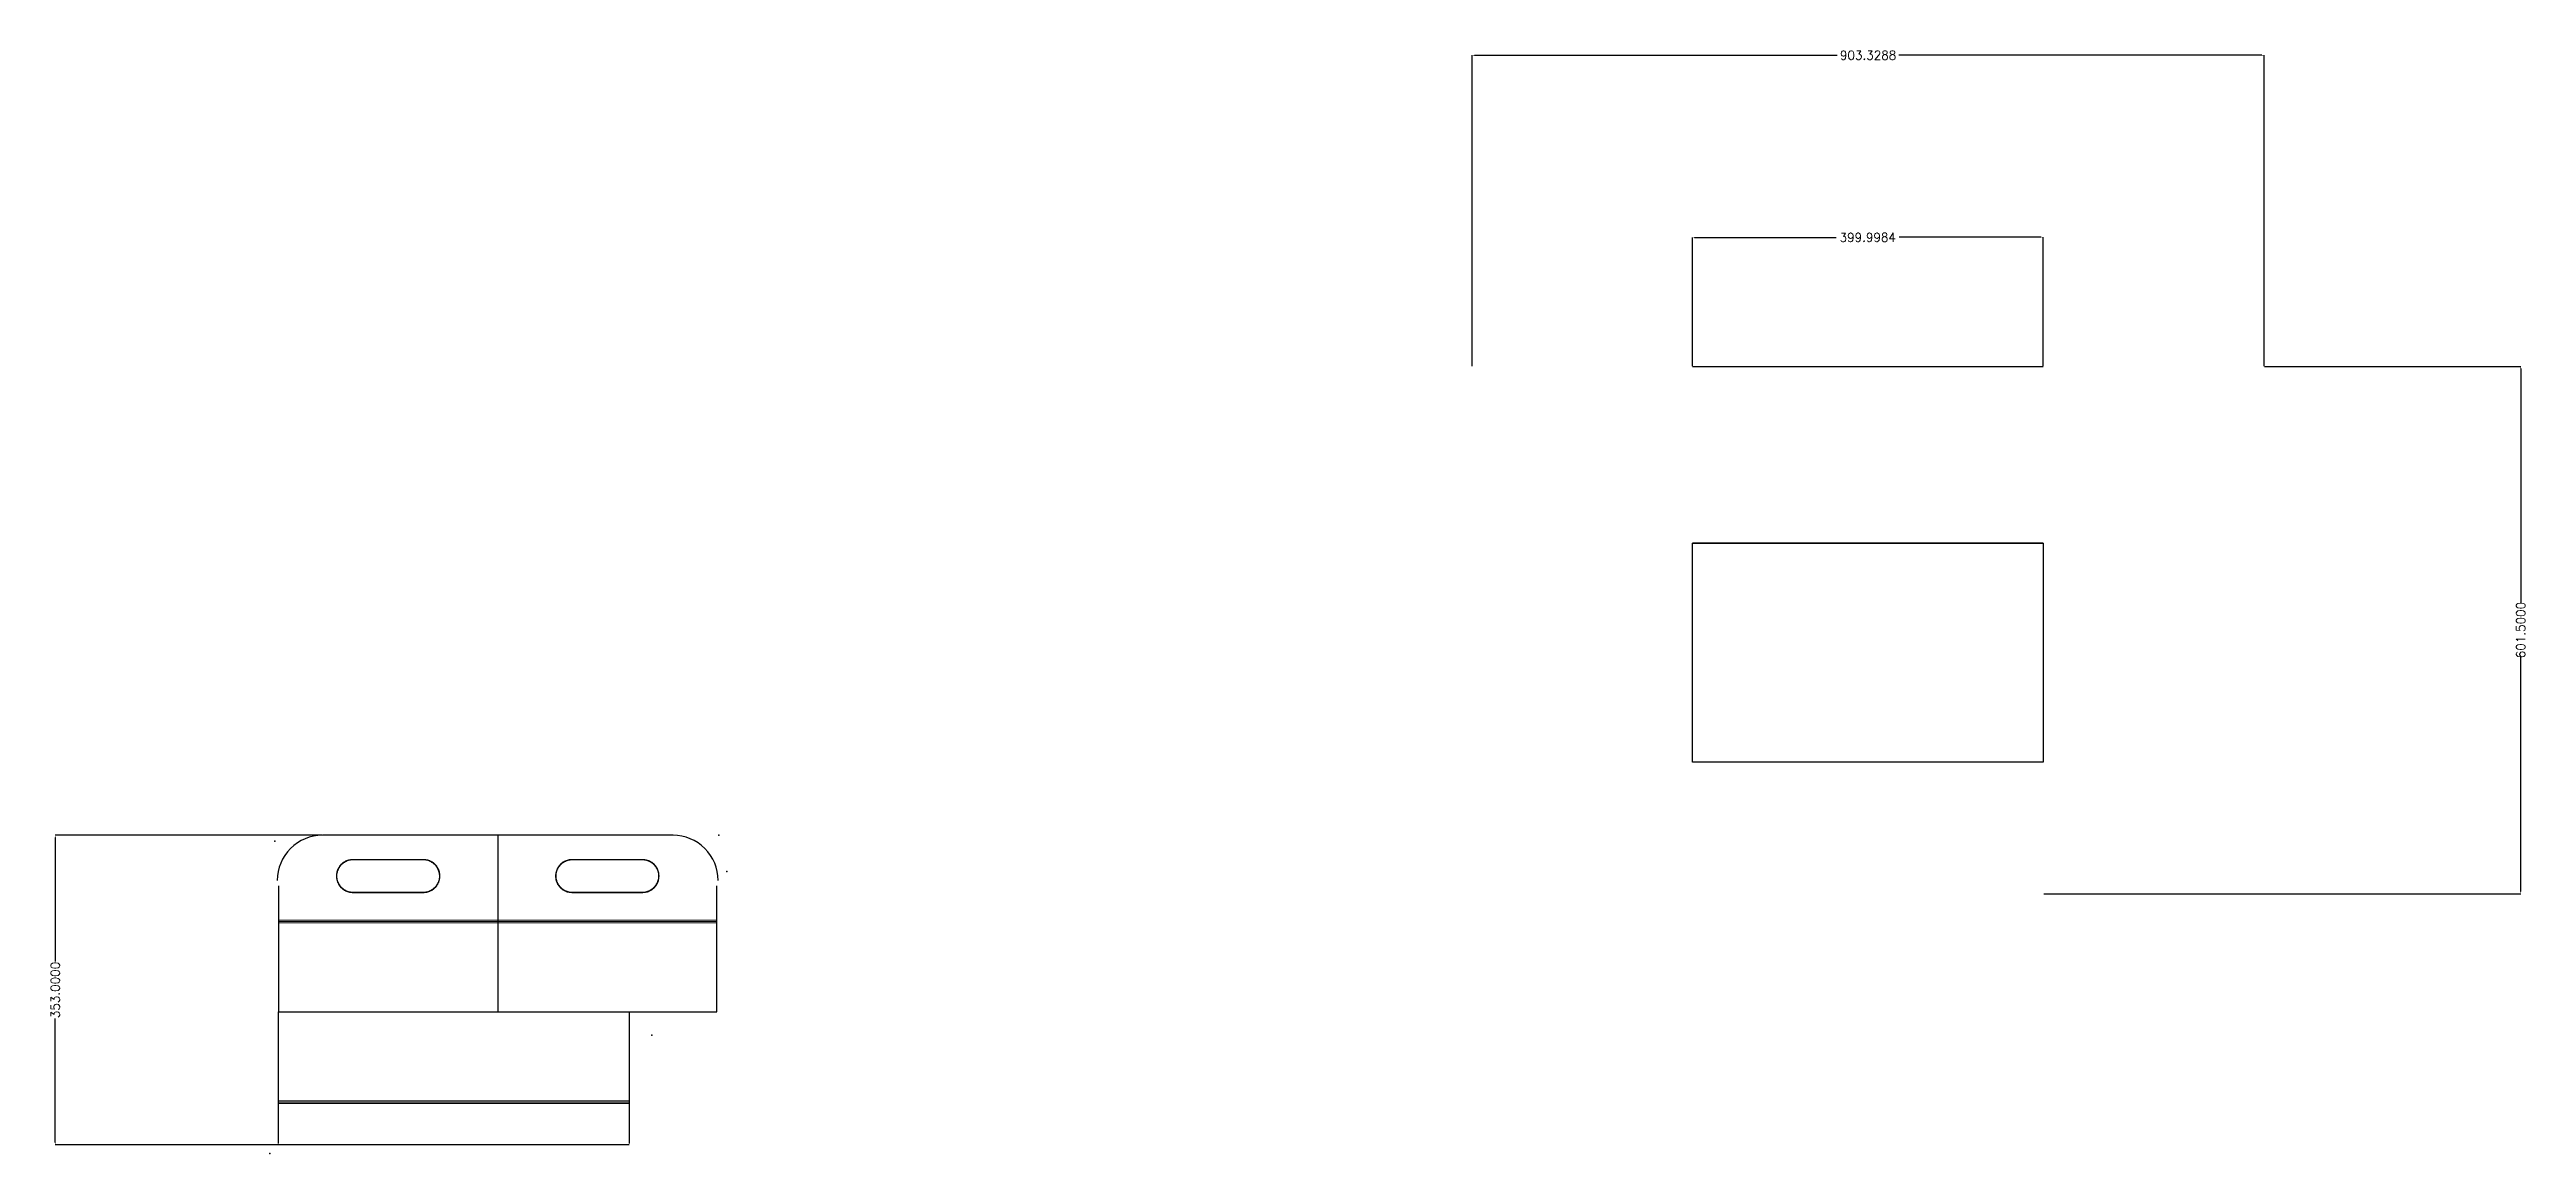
# Model space of a CAD drawing. Header units: millimetres. Extents: x -1714 to 1112, y -605 to 654.
import ezdxf

# ---------------------------------------------------------------- set-up
doc = ezdxf.new("R2010")
doc.units = ezdxf.units.MM
for name, color, linetype in [('BOT_Full_CutOut_45', 3, 'Continuous'), ('TOP_Drill', 7, 'Continuous'), ('TOP_Full_CutOut_45', 5, 'Continuous'), ('TOP_Full_CutOut_90', 7, 'Continuous')]:
    doc.layers.add(name, color=color, linetype=linetype)
for name, color, linetype, lineweight in [('DIMENSION', 3, 'Continuous', 25), ('TOP_Full_CutOut_90_1', 7, 'Continuous', 18), ('TOP_Full_CutOut_90_2', 7, 'Continuous', 18), ('TOP_Full_CutOut_90_3', 7, 'Continuous', 18)]:
    doc.layers.add(name, color=color, linetype=linetype, lineweight=lineweight)
doc.styles.get("Standard").update_dxf_attribs({"font": 'txt.shx'})
doc.dimstyles.get("Standard").update_dxf_attribs({"dimscale": 100, "dimtxt": 10, "dimasz": 2.5, "dimexe": 0, "dimexo": 0.5, "dimgap": 1, "dimtad": 0, "dimtoh": 1, "dimdec": 4, "dimzin": 0, "dimdsep": 46, "dimtxsty": 'Standard', "dimcen": 2.5, "dimadec": 0, "dimazin": 0, "dimtfac": 1, "dimtdec": 4, "dimtofl": 0, "dimtmove": 0, "dimatfit": 3, "dimfxl": 1, "dimtolj": 1, "dimtzin": 0, "dimarcsym": 0})

# ---------------------------------------------------------------- blocks, each defined once
blk = doc.blocks.new('*D23')
at = {"layer": 'Defpoints', "color": 0}
for p in [(812.320895, 647.8332), (-91.007903, 292.8332), (812.320895, 292.8332)]:
    blk.add_point(p, dxfattribs=at)
at = {"layer": 'DIMENSION', "color": 0, "lineweight": -2}
for p, q in [((-91.007903, 293.3332), (-91.007903, 647.8332)), ((-88.507903, 647.8332), (325.489829, 647.8332)), ((809.820895, 647.8332), (395.823163, 647.8332)), ((812.320895, 293.3332), (812.320895, 647.8332))]:
    blk.add_line(p, q, dxfattribs=at)
at = {"layer": 'DIMENSION', "color": 0}
for points in [[(-88.507903, 648.249867), (-88.507903, 647.416533), (-91.007903, 647.8332)], [(809.820895, 647.416533), (809.820895, 648.249867), (812.320895, 647.8332)]]:
    blk.add_solid(points, dxfattribs=at)
at = {"layer": 'DIMENSION', "color": 0, "insert": (360.656496, 647.8332), "char_height": 10, "attachment_point": 5}
blk.add_mtext('\\A1;903.3288', dxfattribs=at)
blk = doc.blocks.new('*D27')
at = {"layer": 'Defpoints', "color": 0}
for p in [(812.320895, 292.8332), (560.492097, -308.6668), (1105.111113, -308.6668)]:
    blk.add_point(p, dxfattribs=at)
at = {"layer": 'DIMENSION', "color": 0, "lineweight": -2}
for p, q in [((812.820895, 292.8332), (1105.111113, 292.8332)), ((1105.111113, 290.3332), (1105.111113, 23.0832)), ((1105.111113, -306.1668), (1105.111113, -38.9168)), ((560.992097, -308.6668), (1105.111113, -308.6668))]:
    blk.add_line(p, q, dxfattribs=at)
at = {"layer": 'DIMENSION', "color": 0}
for points in [[(1105.52778, 290.3332), (1104.694446, 290.3332), (1105.111113, 292.8332)], [(1104.694446, -306.1668), (1105.52778, -306.1668), (1105.111113, -308.6668)]]:
    blk.add_solid(points, dxfattribs=at)
at = {"layer": 'DIMENSION', "color": 0, "insert": (1105.111113, -7.9168), "char_height": 10, "attachment_point": 5, "rotation": 90}
blk.add_mtext('\\A1;601.5000', dxfattribs=at)
blk = doc.blocks.new('*D37')
at = {"layer": 'Defpoints', "color": 0}
for p in [(560.252512, 440.451631), (160.492097, 292.8332), (560.491053, 292.8332)]:
    blk.add_point(p, dxfattribs=at)
at = {"layer": 'DIMENSION', "color": 0, "lineweight": -2}
for p, q in [((160.491289, 293.333199), (160.2546, 439.805262)), ((162.754597, 439.809302), (324.253603, 440.070273)), ((557.752515, 440.447591), (396.253509, 440.18662)), ((560.490245, 293.333199), (560.252512, 440.451631))]:
    blk.add_line(p, q, dxfattribs=at)
at = {"layer": 'DIMENSION', "color": 0}
for points in [[(162.753924, 440.225968), (162.75527, 439.392635), (160.2546, 439.805262)], [(557.753188, 440.030925), (557.751842, 440.864257), (560.252512, 440.451631)]]:
    blk.add_solid(points, dxfattribs=at)
at = {"layer": 'DIMENSION', "color": 0, "insert": (360.253556, 440.128446), "char_height": 10, "attachment_point": 5, "rotation": 0.092586}
blk.add_mtext('\\A1;399.9984', dxfattribs=at)
blk = doc.blocks.new('*D66')
at = {"layer": 'Defpoints', "color": 0}
for p in [(-1402.623185, -242.001259), (-1707.337607, -595.001259), (-1384.272827, -595.001259)]:
    blk.add_point(p, dxfattribs=at)
at = {"layer": 'DIMENSION', "color": 0, "lineweight": -2}
for p, q in [((-1403.123185, -242.001259), (-1707.337607, -242.001259)), ((-1707.337607, -244.501259), (-1707.337607, -385.834592)), ((-1707.337607, -592.501259), (-1707.337607, -451.167926)), ((-1384.772827, -595.001259), (-1707.337607, -595.001259))]:
    blk.add_line(p, q, dxfattribs=at)
at = {"layer": 'DIMENSION', "color": 0}
for points in [[(-1706.92094, -244.501259), (-1707.754274, -244.501259), (-1707.337607, -242.001259)], [(-1707.754274, -592.501259), (-1706.92094, -592.501259), (-1707.337607, -595.001259)]]:
    blk.add_solid(points, dxfattribs=at)
at = {"layer": 'DIMENSION', "color": 0, "insert": (-1707.337607, -418.501259), "char_height": 10, "attachment_point": 5, "rotation": 90}
blk.add_mtext('\\A1;353.0000', dxfattribs=at)

msp = doc.modelspace()

# ---------------------------------------------------------------- linework, layer by layer
msp.add_lwpolyline([(-951.123108, -293.501259, 0.414214), (-1002.623108, -242.001259), (-1202.623108, -242.001259), (-1402.623108, -242.001259, 0.414214), (-1454.123108, -293.501259)], format="xyb")
at = {"layer": 'BOT_Full_CutOut_45'}
for points in [[(-1202.623108, -242.001259), (-1202.623108, -443.501259), (-952.623108, -443.501259), (-952.623108, -299.501259)], [(-1452.623108, -299.501259), (-1452.623108, -443.501259), (-1202.623108, -443.501259)], [(-1452.623108, -593.501259), (-1452.623108, -443.501259), (-1052.623108, -443.501259), (-1052.623108, -593.501259)]]:
    msp.add_lwpolyline(points, dxfattribs=at)
at = {"layer": 'TOP_Drill'}
for p in [(-1456.830319, -248.891024), (-950.419989, -242.001259), (-941.123108, -283.501259), (-1026.735518, -469.998069), (-1462.623108, -605.001259)]:
    msp.add_point(p, dxfattribs=at)
at = {"layer": 'TOP_Full_CutOut_45'}
msp.add_line((560.492097, 91.3332), (160.492097, 91.3332), dxfattribs=at)
msp.add_lwpolyline([(560.492097, -158.6668), (160.492097, -158.6668), (160.492097, 91.3332), (560.492097, 91.3332), (560.492097, -158.6668)], dxfattribs=at)
at = {"layer": 'TOP_Full_CutOut_90'}
for p, q in [((160.492097, 292.8332), (560.492097, 292.8332)), ((-1052.623108, -595.001259), (-1452.623108, -595.001259))]:
    msp.add_line(p, q, dxfattribs=at)
at = {"layer": 'TOP_Full_CutOut_90_1'}
for points in [[(-1368.2042, -306.991945), (-1368.78472, -306.964569), (-1369.364093, -306.918971), (-1369.941749, -306.855197), (-1370.517116, -306.773311), (-1371.089627, -306.673392), (-1371.658717, -306.555539), (-1372.223824, -306.419868), (-1372.784391, -306.266515), (-1373.339864, -306.095629), (-1373.889696, -305.907379), (-1374.433343, -305.701952), (-1374.97027, -305.47955), (-1375.499945, -305.240392), (-1376.021847, -304.984715), (-1376.535461, -304.712771), (-1377.040279, -304.424828), (-1377.535804, -304.12117), (-1378.021546, -303.802097), (-1378.497026, -303.467924), (-1378.961775, -303.118981), (-1379.415333, -302.755612), (-1379.857255, -302.378176), (-1380.287102, -301.987044), (-1380.704452, -301.582604), (-1381.108892, -301.165254), (-1381.500024, -300.735407), (-1381.87746, -300.293486), (-1382.240829, -299.839927), (-1382.589772, -299.375178), (-1382.923945, -298.899698), (-1383.243018, -298.413956), (-1383.546676, -297.918432), (-1383.834619, -297.413614), (-1384.106564, -296.9), (-1384.362241, -296.378098), (-1384.601399, -295.848422), (-1384.823801, -295.311496), (-1385.029228, -294.767849), (-1385.217478, -294.218017), (-1385.388364, -293.662544), (-1385.541717, -293.101977), (-1385.677388, -292.536869), (-1385.795241, -291.967779), (-1385.89516, -291.395268), (-1385.977047, -290.819901), (-1386.04082, -290.242246), (-1386.086418, -289.662873), (-1386.113795, -289.082353), (-1386.122923, -288.50126), (-1386.113795, -287.920166), (-1386.086418, -287.339647), (-1386.04082, -286.760273), (-1385.977047, -286.182618), (-1385.89516, -285.607251), (-1385.795241, -285.03474), (-1385.677388, -284.46565), (-1385.541718, -283.900543), (-1385.388364, -283.339976), (-1385.217478, -282.784502), (-1385.029229, -282.234671), (-1384.823801, -281.691023), (-1384.601399, -281.154097), (-1384.362242, -280.624421), (-1384.106564, -280.102519), (-1383.83462, -279.588906), (-1383.546677, -279.084087), (-1383.243019, -278.588563), (-1382.923946, -278.102821), (-1382.589773, -277.627341), (-1382.24083, -277.162592), (-1381.877461, -276.709033), (-1381.500025, -276.267112), (-1381.108893, -275.837264), (-1380.704453, -275.419915), (-1380.287103, -275.015474), (-1379.857256, -274.624343), (-1379.415334, -274.246907), (-1378.961776, -273.883538), (-1378.497027, -273.534594), (-1378.021547, -273.200422), (-1377.535805, -272.881349), (-1377.040281, -272.577691), (-1376.535462, -272.289748), (-1376.021849, -272.017803), (-1375.499947, -271.762126), (-1374.970271, -271.522968), (-1374.433345, -271.300566), (-1373.889697, -271.095139), (-1373.339866, -270.906889), (-1372.784392, -270.736004), (-1372.223825, -270.58265), (-1371.658718, -270.446979), (-1371.089628, -270.329127), (-1370.517117, -270.229207), (-1369.94175, -270.147321), (-1369.364095, -270.083547), (-1368.784721, -270.037949), (-1368.204202, -270.010573), (-1367.611327, -270.001259), (-1287.63489, -270.001259), (-1287.042015, -270.010573), (-1286.461495, -270.037949), (-1285.882122, -270.083547), (-1285.304467, -270.147321), (-1284.7291, -270.229207), (-1284.156589, -270.329127), (-1283.587499, -270.446979), (-1283.022391, -270.58265), (-1282.461824, -270.736004), (-1281.906351, -270.906889), (-1281.356519, -271.095139), (-1280.812872, -271.300566), (-1280.275946, -271.522968), (-1279.74627, -271.762126), (-1279.224368, -272.017803), (-1278.710754, -272.289748), (-1278.205936, -272.577691), (-1277.710412, -272.881349), (-1277.22467, -273.200422), (-1276.74919, -273.534594), (-1276.284441, -273.883538), (-1275.830882, -274.246907), (-1275.388961, -274.624343), (-1274.959113, -275.015474), (-1274.541763, -275.419915), (-1274.137323, -275.837264), (-1273.746192, -276.267112), (-1273.368756, -276.709033), (-1273.005387, -277.162592), (-1272.656443, -277.627341), (-1272.322271, -278.102821), (-1272.003198, -278.588563), (-1271.69954, -279.084087), (-1271.411597, -279.588906), (-1271.139652, -280.102519), (-1270.883975, -280.624421), (-1270.644817, -281.154097), (-1270.422415, -281.691023), (-1270.216988, -282.234671), (-1270.028739, -282.784502), (-1269.857853, -283.339976), (-1269.704499, -283.900543), (-1269.568829, -284.46565), (-1269.450976, -285.03474), (-1269.351057, -285.607251), (-1269.26917, -286.182618), (-1269.205396, -286.760273), (-1269.159799, -287.339647), (-1269.132422, -287.920166), (-1269.123293, -288.50126), (-1269.132422, -289.082353), (-1269.159799, -289.662873), (-1269.205396, -290.242246), (-1269.26917, -290.819901), (-1269.351057, -291.395268), (-1269.450976, -291.967779), (-1269.568829, -292.536869), (-1269.704499, -293.101977), (-1269.857853, -293.662544), (-1270.028739, -294.218017), (-1270.216989, -294.767849), (-1270.422416, -295.311496), (-1270.644818, -295.848422), (-1270.883976, -296.378098), (-1271.139653, -296.9), (-1271.411597, -297.413614), (-1271.699541, -297.918432), (-1272.003198, -298.413956), (-1272.322271, -298.899698), (-1272.656444, -299.375178), (-1273.005387, -299.839927), (-1273.368757, -300.293486), (-1273.746193, -300.735407), (-1274.137324, -301.165254), (-1274.541764, -301.582604), (-1274.959114, -301.987044), (-1275.388962, -302.378176), (-1275.830883, -302.755612), (-1276.284442, -303.118981), (-1276.749191, -303.467924), (-1277.224671, -303.802097), (-1277.710413, -304.12117), (-1278.205937, -304.424828), (-1278.710756, -304.712771), (-1279.224369, -304.984715), (-1279.746271, -305.240392), (-1280.275947, -305.47955), (-1280.812873, -305.701952), (-1281.356521, -305.907379), (-1281.906352, -306.095629), (-1282.461826, -306.266515), (-1283.022393, -306.419868), (-1283.5875, -306.555539), (-1284.15659, -306.673392), (-1284.729101, -306.773311), (-1285.304468, -306.855197), (-1285.882123, -306.918971), (-1286.461497, -306.964569), (-1287.042016, -306.991945), (-1287.634891, -307.001259), (-1367.611326, -307.001259)], [(-1037.042016, -306.991945), (-1036.461496, -306.964568), (-1035.882123, -306.918971), (-1035.304468, -306.855197), (-1034.729101, -306.77331), (-1034.15659, -306.673391), (-1033.5875, -306.555538), (-1033.022392, -306.419868), (-1032.461825, -306.266514), (-1031.906352, -306.095628), (-1031.35652, -305.907379), (-1030.812873, -305.701952), (-1030.275947, -305.47955), (-1029.746271, -305.240392), (-1029.224369, -304.984715), (-1028.710755, -304.712771), (-1028.205937, -304.424827), (-1027.710412, -304.12117), (-1027.22467, -303.802097), (-1026.74919, -303.467924), (-1026.284442, -303.118981), (-1025.830883, -302.755612), (-1025.388962, -302.378175), (-1024.959114, -301.987044), (-1024.541764, -301.582604), (-1024.137324, -301.165254), (-1023.746193, -300.735406), (-1023.368756, -300.293485), (-1023.005387, -299.839926), (-1022.656444, -299.375178), (-1022.322271, -298.899698), (-1022.003198, -298.413956), (-1021.69954, -297.918431), (-1021.411597, -297.413613), (-1021.139653, -296.9), (-1020.883975, -296.378097), (-1020.644818, -295.848422), (-1020.422415, -295.311495), (-1020.216988, -294.767848), (-1020.028739, -294.218017), (-1019.857853, -293.662543), (-1019.704499, -293.101976), (-1019.568829, -292.536869), (-1019.450976, -291.967779), (-1019.351057, -291.395268), (-1019.26917, -290.819901), (-1019.205396, -290.242246), (-1019.159798, -289.662872), (-1019.132422, -289.082352), (-1019.123293, -288.501259), (-1019.132422, -287.920166), (-1019.159798, -287.339646), (-1019.205396, -286.760273), (-1019.26917, -286.182618), (-1019.351056, -285.607251), (-1019.450976, -285.03474), (-1019.568828, -284.46565), (-1019.704499, -283.900542), (-1019.857852, -283.339975), (-1020.028738, -282.784502), (-1020.216988, -282.23467), (-1020.422415, -281.691023), (-1020.644817, -281.154097), (-1020.883975, -280.624421), (-1021.139652, -280.102519), (-1021.411596, -279.588905), (-1021.69954, -279.084087), (-1022.003197, -278.588562), (-1022.32227, -278.10282), (-1022.656443, -277.627341), (-1023.005386, -277.162592), (-1023.368755, -276.709033), (-1023.746192, -276.267112), (-1024.137323, -275.837264), (-1024.541763, -275.419914), (-1024.959113, -275.015474), (-1025.388961, -274.624343), (-1025.830882, -274.246906), (-1026.284441, -273.883537), (-1026.749189, -273.534594), (-1027.224669, -273.200421), (-1027.710411, -272.881348), (-1028.205936, -272.57769), (-1028.710754, -272.289747), (-1029.224368, -272.017803), (-1029.74627, -271.762126), (-1030.275945, -271.522968), (-1030.812872, -271.300566), (-1031.356519, -271.095139), (-1031.906351, -270.906889), (-1032.461824, -270.736003), (-1033.022391, -270.582649), (-1033.587498, -270.446979), (-1034.156588, -270.329126), (-1034.729099, -270.229207), (-1035.304466, -270.14732), (-1035.882122, -270.083546), (-1036.461495, -270.037949), (-1037.042015, -270.010572), (-1037.634889, -270.001259), (-1117.611327, -270.001259), (-1118.204201, -270.010572), (-1118.784721, -270.037949), (-1119.364094, -270.083546), (-1119.94175, -270.14732), (-1120.517117, -270.229207), (-1121.089628, -270.329126), (-1121.658718, -270.446979), (-1122.223825, -270.582649), (-1122.784392, -270.736003), (-1123.339865, -270.906889), (-1123.889697, -271.095139), (-1124.433344, -271.300566), (-1124.970271, -271.522968), (-1125.499946, -271.762126), (-1126.021848, -272.017803), (-1126.535462, -272.289747), (-1127.04028, -272.57769), (-1127.535805, -272.881348), (-1128.021547, -273.200421), (-1128.497027, -273.534594), (-1128.961775, -273.883537), (-1129.415334, -274.246906), (-1129.857255, -274.624343), (-1130.287103, -275.015474), (-1130.704453, -275.419914), (-1131.108893, -275.837264), (-1131.500024, -276.267112), (-1131.877461, -276.709033), (-1132.24083, -277.162592), (-1132.589773, -277.627341), (-1132.923946, -278.10282), (-1133.243019, -278.588562), (-1133.546676, -279.084087), (-1133.83462, -279.588905), (-1134.106564, -280.102519), (-1134.362241, -280.624421), (-1134.601399, -281.154097), (-1134.823801, -281.691023), (-1135.029228, -282.23467), (-1135.217478, -282.784502), (-1135.388364, -283.339975), (-1135.541717, -283.900542), (-1135.677388, -284.46565), (-1135.79524, -285.03474), (-1135.89516, -285.607251), (-1135.977046, -286.182618), (-1136.04082, -286.760273), (-1136.086418, -287.339646), (-1136.113794, -287.920166), (-1136.122923, -288.501259), (-1136.113794, -289.082352), (-1136.086418, -289.662872), (-1136.04082, -290.242246), (-1135.977046, -290.819901), (-1135.895159, -291.395268), (-1135.79524, -291.967779), (-1135.677387, -292.536869), (-1135.541717, -293.101976), (-1135.388363, -293.662543), (-1135.217477, -294.218017), (-1135.029228, -294.767848), (-1134.823801, -295.311495), (-1134.601398, -295.848422), (-1134.362241, -296.378097), (-1134.106563, -296.9), (-1133.834619, -297.413613), (-1133.546676, -297.918431), (-1133.243018, -298.413956), (-1132.923945, -298.899698), (-1132.589772, -299.375178), (-1132.240829, -299.839926), (-1131.87746, -300.293485), (-1131.500023, -300.735406), (-1131.108892, -301.165254), (-1130.704452, -301.582604), (-1130.287102, -301.987044), (-1129.857254, -302.378175), (-1129.415333, -302.755612), (-1128.961774, -303.118981), (-1128.497025, -303.467924), (-1128.021546, -303.802097), (-1127.535804, -304.12117), (-1127.040279, -304.424827), (-1126.535461, -304.712771), (-1126.021847, -304.984715), (-1125.499945, -305.240392), (-1124.970269, -305.47955), (-1124.433343, -305.701952), (-1123.889696, -305.907379), (-1123.339864, -306.095628), (-1122.784391, -306.266514), (-1122.223824, -306.419868), (-1121.658716, -306.555538), (-1121.089626, -306.673391), (-1120.517115, -306.77331), (-1119.941748, -306.855197), (-1119.364093, -306.918971), (-1118.78472, -306.964568), (-1118.2042, -306.991945), (-1117.611325, -307.001259), (-1037.634891, -307.001259)]]:
    msp.add_lwpolyline(points, close=True, dxfattribs=at)
at = {"layer": 'TOP_Full_CutOut_90_2'}
for points in [[(-1368.219907, -307.49176), (-1368.816119, -307.463644), (-1369.411153, -307.416814), (-1370.004423, -307.351316), (-1370.595343, -307.267216), (-1371.183329, -307.164596), (-1371.767802, -307.043557), (-1372.348184, -306.90422), (-1372.923904, -306.746721), (-1373.494392, -306.571216), (-1374.059086, -306.377878), (-1374.617428, -306.166898), (-1375.168868, -305.938484), (-1375.712861, -305.692862), (-1376.248871, -305.430274), (-1376.776368, -305.150978), (-1377.294831, -304.855252), (-1377.80375, -304.543386), (-1378.302622, -304.215688), (-1378.790955, -303.872483), (-1379.268266, -303.514107), (-1379.734085, -303.140916), (-1380.187951, -302.753277), (-1380.629418, -302.351574), (-1381.058049, -301.936201), (-1381.473422, -301.50757), (-1381.875125, -301.066104), (-1382.262764, -300.612237), (-1382.635955, -300.146418), (-1382.994331, -299.669107), (-1383.337537, -299.180775), (-1383.665234, -298.681903), (-1383.9771, -298.172984), (-1384.272827, -297.65452), (-1384.552122, -297.127023), (-1384.81471, -296.591014), (-1385.060333, -296.047021), (-1385.288747, -295.495581), (-1385.499727, -294.937238), (-1385.693065, -294.372545), (-1385.86857, -293.802056), (-1386.026069, -293.226337), (-1386.165406, -292.645954), (-1386.286445, -292.061482), (-1386.389065, -291.473495), (-1386.473165, -290.882576), (-1386.538663, -290.289306), (-1386.585493, -289.694272), (-1386.61361, -289.09806), (-1386.622985, -288.50126), (-1386.61361, -287.904459), (-1386.585493, -287.308247), (-1386.538663, -286.713213), (-1386.473165, -286.119944), (-1386.389065, -285.529024), (-1386.286445, -284.941038), (-1386.165407, -284.356565), (-1386.026069, -283.776182), (-1385.86857, -283.200463), (-1385.693065, -282.629975), (-1385.499727, -282.065281), (-1385.288747, -281.506938), (-1385.060333, -280.955498), (-1384.814711, -280.411505), (-1384.552123, -279.875496), (-1384.272827, -279.347999), (-1383.977101, -278.829535), (-1383.665235, -278.320616), (-1383.337537, -277.821744), (-1382.994332, -277.333412), (-1382.635956, -276.856101), (-1382.262765, -276.390282), (-1381.875126, -275.936415), (-1381.473423, -275.494949), (-1381.05805, -275.066318), (-1380.629419, -274.650945), (-1380.187952, -274.249241), (-1379.734086, -273.861603), (-1379.268267, -273.488411), (-1378.790956, -273.130036), (-1378.302623, -272.78683), (-1377.803752, -272.459133), (-1377.294833, -272.147267), (-1376.776369, -271.85154), (-1376.248872, -271.572245), (-1375.712863, -271.309657), (-1375.168869, -271.064034), (-1374.61743, -270.83562), (-1374.059087, -270.62464), (-1373.494393, -270.431303), (-1372.923905, -270.255797), (-1372.348186, -270.098298), (-1371.767803, -269.958961), (-1371.18333, -269.837922), (-1370.595344, -269.735302), (-1370.004424, -269.651202), (-1369.411155, -269.585704), (-1368.81612, -269.538874), (-1368.219909, -269.510758), (-1367.615254, -269.501259), (-1287.630962, -269.501259), (-1287.026308, -269.510758), (-1286.430096, -269.538874), (-1285.835062, -269.585704), (-1285.241792, -269.651202), (-1284.650873, -269.735302), (-1284.062886, -269.837922), (-1283.478414, -269.958961), (-1282.898031, -270.098298), (-1282.322312, -270.255797), (-1281.751823, -270.431303), (-1281.187129, -270.62464), (-1280.628787, -270.83562), (-1280.077347, -271.064034), (-1279.533354, -271.309657), (-1278.997345, -271.572245), (-1278.469848, -271.85154), (-1277.951384, -272.147267), (-1277.442465, -272.459133), (-1276.943593, -272.78683), (-1276.455261, -273.130036), (-1275.97795, -273.488411), (-1275.512131, -273.861603), (-1275.058264, -274.249241), (-1274.616798, -274.650945), (-1274.188166, -275.066318), (-1273.772794, -275.494949), (-1273.37109, -275.936415), (-1272.983452, -276.390282), (-1272.61026, -276.856101), (-1272.251885, -277.333412), (-1271.908679, -277.821744), (-1271.580982, -278.320616), (-1271.269116, -278.829535), (-1270.973389, -279.347999), (-1270.694094, -279.875496), (-1270.431506, -280.411505), (-1270.185883, -280.955498), (-1269.95747, -281.506938), (-1269.74649, -282.065281), (-1269.553152, -282.629975), (-1269.377647, -283.200463), (-1269.220148, -283.776182), (-1269.08081, -284.356565), (-1268.959772, -284.941038), (-1268.857152, -285.529024), (-1268.773051, -286.119944), (-1268.707554, -286.713213), (-1268.660724, -287.308247), (-1268.632607, -287.904459), (-1268.623232, -288.50126), (-1268.632607, -289.09806), (-1268.660724, -289.694272), (-1268.707554, -290.289306), (-1268.773051, -290.882576), (-1268.857152, -291.473495), (-1268.959772, -292.061482), (-1269.08081, -292.645954), (-1269.220148, -293.226337), (-1269.377647, -293.802056), (-1269.553152, -294.372545), (-1269.74649, -294.937238), (-1269.95747, -295.495581), (-1270.185884, -296.047021), (-1270.431506, -296.591014), (-1270.694095, -297.127023), (-1270.97339, -297.65452), (-1271.269116, -298.172984), (-1271.580982, -298.681903), (-1271.90868, -299.180775), (-1272.251886, -299.669107), (-1272.610261, -300.146418), (-1272.983452, -300.612237), (-1273.371091, -301.066104), (-1273.772795, -301.50757), (-1274.188167, -301.936201), (-1274.616799, -302.351574), (-1275.058265, -302.753277), (-1275.512132, -303.140916), (-1275.977951, -303.514107), (-1276.455262, -303.872483), (-1276.943594, -304.215688), (-1277.442466, -304.543386), (-1277.951385, -304.855252), (-1278.469849, -305.150978), (-1278.997346, -305.430274), (-1279.533355, -305.692862), (-1280.077349, -305.938484), (-1280.628788, -306.166898), (-1281.187131, -306.377878), (-1281.751825, -306.571216), (-1282.322313, -306.746721), (-1282.898032, -306.90422), (-1283.478415, -307.043557), (-1284.062888, -307.164596), (-1284.650874, -307.267216), (-1285.241794, -307.351316), (-1285.835063, -307.416814), (-1286.430098, -307.463644), (-1287.026309, -307.49176), (-1287.630964, -307.501259), (-1367.615253, -307.501259)], [(-1037.026309, -307.49176), (-1036.430097, -307.463643), (-1035.835063, -307.416813), (-1035.241793, -307.351316), (-1034.650874, -307.267215), (-1034.062887, -307.164595), (-1033.478415, -307.043557), (-1032.898032, -306.904219), (-1032.322313, -306.74672), (-1031.751824, -306.571215), (-1031.18713, -306.377878), (-1030.628788, -306.166898), (-1030.077348, -305.938484), (-1029.533355, -305.692861), (-1028.997346, -305.430273), (-1028.469849, -305.150978), (-1027.951385, -304.855251), (-1027.442466, -304.543386), (-1026.943594, -304.215688), (-1026.455262, -303.872482), (-1025.97795, -303.514107), (-1025.512132, -303.140916), (-1025.058265, -302.753277), (-1024.616798, -302.351573), (-1024.188167, -301.936201), (-1023.772795, -301.50757), (-1023.371091, -301.066103), (-1022.983452, -300.612237), (-1022.610261, -300.146418), (-1022.251885, -299.669107), (-1021.90868, -299.180774), (-1021.580982, -298.681902), (-1021.269116, -298.172983), (-1020.97339, -297.65452), (-1020.694094, -297.127023), (-1020.431506, -296.591013), (-1020.185884, -296.04702), (-1019.95747, -295.49558), (-1019.74649, -294.937238), (-1019.553152, -294.372544), (-1019.377647, -293.802056), (-1019.220148, -293.226337), (-1019.08081, -292.645954), (-1018.959772, -292.061481), (-1018.857151, -291.473495), (-1018.773051, -290.882575), (-1018.707554, -290.289306), (-1018.660723, -289.694271), (-1018.632607, -289.09806), (-1018.623231, -288.501259), (-1018.632607, -287.904459), (-1018.660723, -287.308247), (-1018.707553, -286.713213), (-1018.773051, -286.119943), (-1018.857151, -285.529024), (-1018.959771, -284.941037), (-1019.08081, -284.356564), (-1019.220147, -283.776182), (-1019.377646, -283.200463), (-1019.553151, -282.629974), (-1019.746489, -282.06528), (-1019.957469, -281.506938), (-1020.185883, -280.955498), (-1020.431505, -280.411505), (-1020.694094, -279.875496), (-1020.973389, -279.347999), (-1021.269115, -278.829535), (-1021.580981, -278.320616), (-1021.908679, -277.821744), (-1022.251885, -277.333412), (-1022.61026, -276.8561), (-1022.983451, -276.390282), (-1023.37109, -275.936415), (-1023.772794, -275.494948), (-1024.188166, -275.066317), (-1024.616797, -274.650945), (-1025.058264, -274.249241), (-1025.512131, -273.861602), (-1025.977949, -273.488411), (-1026.45526, -273.130036), (-1026.943593, -272.78683), (-1027.442465, -272.459132), (-1027.951384, -272.147266), (-1028.469847, -271.85154), (-1028.997344, -271.572245), (-1029.533354, -271.309656), (-1030.077347, -271.064034), (-1030.628787, -270.83562), (-1031.187129, -270.62464), (-1031.751823, -270.431302), (-1032.322311, -270.255797), (-1032.898031, -270.098298), (-1033.478413, -269.958961), (-1034.062886, -269.837922), (-1034.650872, -269.735302), (-1035.241792, -269.651202), (-1035.835062, -269.585704), (-1036.430096, -269.538874), (-1037.026307, -269.510757), (-1037.630962, -269.501259), (-1117.615254, -269.501259), (-1118.219909, -269.510757), (-1118.81612, -269.538874), (-1119.411154, -269.585704), (-1120.004424, -269.651202), (-1120.595344, -269.735302), (-1121.18333, -269.837922), (-1121.767803, -269.958961), (-1122.348185, -270.098298), (-1122.923905, -270.255797), (-1123.494393, -270.431302), (-1124.059087, -270.62464), (-1124.617429, -270.83562), (-1125.168869, -271.064034), (-1125.712862, -271.309656), (-1126.248872, -271.572245), (-1126.776369, -271.85154), (-1127.294832, -272.147266), (-1127.803751, -272.459132), (-1128.302623, -272.78683), (-1128.790955, -273.130036), (-1129.268267, -273.488411), (-1129.734085, -273.861602), (-1130.187952, -274.249241), (-1130.629419, -274.650945), (-1131.05805, -275.066317), (-1131.473422, -275.494948), (-1131.875126, -275.936415), (-1132.262765, -276.390282), (-1132.635956, -276.8561), (-1132.994331, -277.333412), (-1133.337537, -277.821744), (-1133.665235, -278.320616), (-1133.977101, -278.829535), (-1134.272827, -279.347999), (-1134.552122, -279.875496), (-1134.814711, -280.411505), (-1135.060333, -280.955498), (-1135.288747, -281.506938), (-1135.499727, -282.06528), (-1135.693065, -282.629974), (-1135.86857, -283.200463), (-1136.026069, -283.776182), (-1136.165406, -284.356564), (-1136.286445, -284.941037), (-1136.389065, -285.529024), (-1136.473165, -286.119943), (-1136.538663, -286.713213), (-1136.585493, -287.308247), (-1136.613609, -287.904459), (-1136.622985, -288.501259), (-1136.613609, -289.09806), (-1136.585493, -289.694271), (-1136.538662, -290.289306), (-1136.473165, -290.882575), (-1136.389064, -291.473495), (-1136.286444, -292.061481), (-1136.165406, -292.645954), (-1136.026068, -293.226337), (-1135.868569, -293.802056), (-1135.693064, -294.372544), (-1135.499726, -294.937238), (-1135.288746, -295.49558), (-1135.060332, -296.04702), (-1134.81471, -296.591013), (-1134.552122, -297.127023), (-1134.272826, -297.65452), (-1133.9771, -298.172983), (-1133.665234, -298.681902), (-1133.337536, -299.180774), (-1132.99433, -299.669107), (-1132.635955, -300.146418), (-1132.262764, -300.612237), (-1131.875125, -301.066103), (-1131.473421, -301.50757), (-1131.058049, -301.936201), (-1130.629418, -302.351573), (-1130.187951, -302.753277), (-1129.734084, -303.140916), (-1129.268265, -303.514107), (-1128.790954, -303.872482), (-1128.302622, -304.215688), (-1127.80375, -304.543386), (-1127.294831, -304.855251), (-1126.776367, -305.150978), (-1126.24887, -305.430273), (-1125.712861, -305.692861), (-1125.168868, -305.938484), (-1124.617428, -306.166898), (-1124.059085, -306.377878), (-1123.494392, -306.571215), (-1122.923903, -306.74672), (-1122.348184, -306.904219), (-1121.767801, -307.043557), (-1121.183329, -307.164595), (-1120.595342, -307.267215), (-1120.004423, -307.351316), (-1119.411153, -307.416813), (-1118.816119, -307.463643), (-1118.219907, -307.49176), (-1117.615252, -307.501259), (-1037.630964, -307.501259)]]:
    msp.add_lwpolyline(points, close=True, dxfattribs=at)
at = {"layer": 'TOP_Full_CutOut_90_3'}
for points in [[(-1452.623108, -342.001243), (-1202.623108, -342.001243), (-952.623108, -342.001243), (-952.623108, -340.501243), (-1202.623108, -340.501243), (-1452.623108, -340.501243), (-1452.623108, -339.001243), (-1202.623108, -339.001243), (-952.623108, -339.001243)], [(-1452.623108, -548.001275), (-1052.623108, -548.001275), (-1052.623108, -546.501275), (-1452.623108, -546.501275), (-1452.623108, -545.001275), (-1052.623108, -545.001275)]]:
    msp.add_lwpolyline(points, dxfattribs=at)

# ---------------------------------------------------------------- dimensions: what is measured, and where the dimension line sits
at = {"layer": 'DIMENSION'}
dim = msp.add_linear_dim(base=(812.320895, 647.8332), p1=(-91.007903, 292.8332), p2=(812.320895, 292.8332), dimstyle='Standard', override={"dimscale": 1, "dimlfac": 1, "dimtxsty": 'Standard', "dimsah": 1, "dimtolj": 1}, dxfattribs=at)
dim.commit()
dim.dimension.update_dxf_attribs({"geometry": '*D23', "text_midpoint": (360.656496, 647.8332)})
for base, p1, p2, angle, override, picture, middle in [((560.252512, 440.451631), (160.492097, 292.8332), (560.491053, 292.8332), 0.092586, {"dimscale": 1, "dimlfac": 1, "dimtxsty": 'Standard', "dimsah": 1, "dimtolj": 1}, '*D37', (360.253556, 440.128446)), ((1105.111113, -308.6668), (812.320895, 292.8332), (560.492097, -308.6668), 90, {"dimscale": 1, "dimlfac": 1, "dimtxsty": 'Standard', "dimsah": 1, "dimtolj": 1}, '*D27', (1105.111113, -7.9168)), ((-1707.337607, -595.001259), (-1402.623185, -242.001259), (-1384.272827, -595.001259), 90, {"dimscale": 1, "dimlfac": 1, "dimtxsty": 'Standard', "dimsah": 1, "dimtmove": 1, "dimtolj": 1}, '*D66', (-1707.337607, -418.501259))]:
    dim = msp.add_linear_dim(base=base, p1=p1, p2=p2, angle=angle, dimstyle='Standard', override=override, dxfattribs=at)
    dim.commit()
    dim.dimension.update_dxf_attribs({"geometry": picture, "text_midpoint": middle})

doc.saveas('drawing.dxf')
